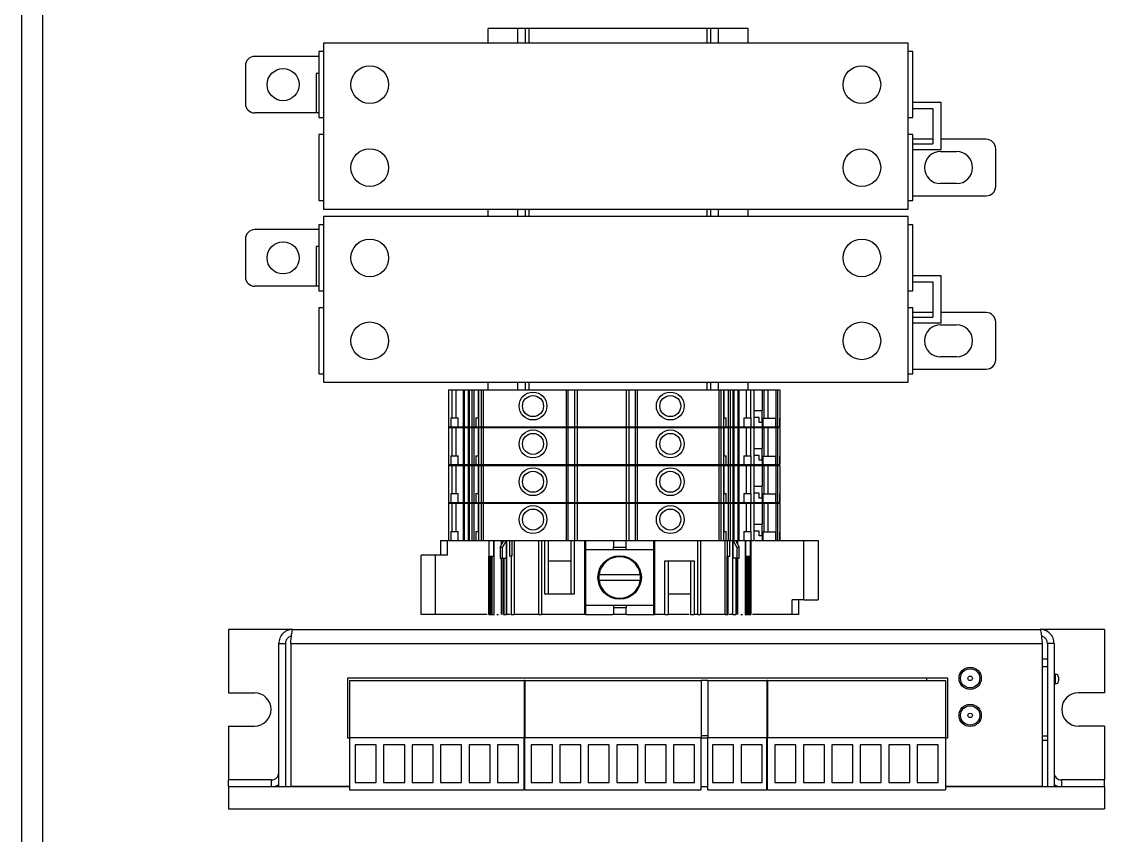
# Model space of a CAD drawing. Header units: millimetres. Extents: x 0 to 279, y 0 to 216.
# Drawn here: x 47.49 to 83.95, y 83.69 to 111.1 of the extents above; entities that cross this region are included whole.
import ezdxf

# ---------------------------------------------------------------- set-up
doc = ezdxf.new("R2010")
doc.units = ezdxf.units.MM

msp = doc.modelspace()

# ---------------------------------------------------------------- linework, layer by layer
at = {"color": 7, "linetype": 'Continuous', "lineweight": 25}
for p, q in [((47.486, 176.321), (47.486, 59.406)), ((48.203, 69.328), (48.203, 115.014)), ((64.203, 110.878), (63.203, 110.878)), ((63.203, 110.378), (63.203, 110.878)), ((64.453, 110.878), (64.203, 110.878)), ((64.453, 110.378), (64.453, 110.878)), ((64.578, 110.878), (64.453, 110.878)), ((70.578, 110.878), (64.578, 110.878)), ((70.703, 110.878), (70.578, 110.878)), ((70.703, 110.378), (70.703, 110.878)), ((70.953, 110.878), (70.703, 110.878)), ((71.953, 110.878), (70.953, 110.878)), ((71.953, 110.378), (71.953, 110.878)), ((77.342, 110.378), (57.657, 110.378)), ((57.657, 110.378), (57.657, 104.79)), ((77.342, 104.79), (77.342, 110.378)), ((57.498, 109.934), (55.339, 109.934)), ((57.657, 110.093), (57.498, 110.093)), ((57.498, 110.093), (57.498, 107.87)), ((77.5, 110.093), (77.342, 110.093)), ((77.5, 107.87), (77.5, 110.093)), ((55.021, 109.616), (55.021, 108.346)), ((57.498, 109.362), (57.403, 109.362)), ((57.403, 109.362), (57.403, 108.029)), ((78.453, 108.378), (77.5, 108.378)), ((78.453, 106.791), (78.453, 108.378)), ((57.403, 108.029), (55.339, 108.029)), ((57.498, 108.029), (57.403, 108.029)), ((77.5, 108.18), (78.175, 108.18)), ((78.175, 108.18), (78.175, 106.989)), ((57.498, 107.87), (57.657, 107.87)), ((77.342, 107.87), (77.5, 107.87)), ((57.498, 107.299), (57.498, 105.076)), ((57.657, 107.299), (57.498, 107.299)), ((77.5, 107.299), (77.342, 107.299)), ((77.5, 105.076), (77.5, 107.299)), ((78.175, 107.14), (77.5, 107.14)), ((77.5, 106.989), (78.175, 106.989)), ((79.977, 107.14), (78.453, 107.14)), ((77.5, 106.791), (78.453, 106.791)), ((78.437, 106.727), (78.977, 106.727)), ((80.294, 105.552), (80.294, 106.822)), ((78.977, 105.648), (78.437, 105.648)), ((57.498, 105.076), (57.657, 105.076)), ((77.342, 105.076), (77.5, 105.076)), ((77.5, 105.235), (79.977, 105.235)), ((57.657, 104.79), (77.342, 104.79)), ((63.203, 104.54), (63.203, 104.79)), ((64.453, 104.54), (64.453, 104.79)), ((70.703, 104.54), (70.703, 104.79)), ((71.953, 104.54), (71.953, 104.79)), ((57.657, 104.54), (57.657, 98.952)), ((77.342, 104.54), (57.657, 104.54)), ((77.342, 98.952), (77.342, 104.54)), ((57.498, 104.096), (55.339, 104.096)), ((57.657, 104.255), (57.498, 104.255)), ((57.498, 104.255), (57.498, 102.032)), ((77.5, 104.255), (77.342, 104.255)), ((77.5, 102.032), (77.5, 104.255)), ((55.021, 103.778), (55.021, 102.508)), ((57.403, 103.524), (57.403, 102.191)), ((57.498, 103.524), (57.403, 103.524)), ((78.453, 102.54), (77.5, 102.54)), ((78.453, 100.953), (78.453, 102.54)), ((57.403, 102.191), (55.339, 102.191)), ((57.498, 102.191), (57.403, 102.191)), ((77.5, 102.342), (78.175, 102.342)), ((78.175, 102.342), (78.175, 101.151)), ((57.498, 102.032), (57.657, 102.032)), ((77.342, 102.032), (77.5, 102.032)), ((57.498, 101.461), (57.498, 99.238)), ((57.657, 101.461), (57.498, 101.461)), ((77.5, 101.461), (77.342, 101.461)), ((77.5, 99.238), (77.5, 101.461)), ((78.175, 101.302), (77.5, 101.302)), ((77.5, 101.151), (78.175, 101.151)), ((79.977, 101.302), (78.453, 101.302)), ((77.5, 100.953), (78.453, 100.953)), ((78.437, 100.889), (78.977, 100.889)), ((80.294, 99.714), (80.294, 100.984)), ((78.977, 99.81), (78.437, 99.81)), ((57.498, 99.238), (57.657, 99.238)), ((77.342, 99.238), (77.5, 99.238)), ((77.5, 99.397), (79.977, 99.397)), ((57.657, 98.952), (77.342, 98.952)), ((63.203, 98.702), (63.203, 98.952)), ((64.453, 98.702), (64.453, 98.952)), ((70.703, 98.702), (70.703, 98.952)), ((71.953, 98.702), (71.953, 98.952)), ((61.86, 98.702), (61.86, 97.452)), ((61.86, 98.702), (61.865, 98.702)), ((61.865, 98.702), (61.865, 97.452)), ((61.865, 98.702), (61.972, 98.702)), ((61.972, 98.702), (61.972, 97.752)), ((61.972, 98.702), (62.118, 98.702)), ((62.118, 97.752), (62.118, 98.702)), ((62.118, 98.702), (62.362, 98.702)), ((62.362, 98.702), (62.362, 97.452)), ((62.362, 98.702), (62.392, 98.702)), ((62.392, 98.702), (62.392, 97.452)), ((62.392, 98.702), (62.529, 98.702)), ((62.529, 98.702), (62.529, 97.452)), ((62.529, 98.702), (62.557, 98.702)), ((62.557, 98.702), (62.557, 97.452)), ((62.557, 98.702), (62.561, 98.702)), ((62.561, 98.702), (62.561, 97.452)), ((62.561, 98.702), (62.654, 98.702)), ((62.654, 98.702), (62.654, 97.452)), ((62.654, 98.702), (62.719, 98.702)), ((62.719, 98.702), (62.719, 97.452)), ((62.719, 98.702), (62.866, 98.702)), ((62.866, 98.702), (62.866, 97.752)), ((62.866, 98.702), (62.872, 98.702)), ((62.872, 98.702), (62.872, 97.752)), ((62.872, 98.702), (62.966, 98.702)), ((62.966, 98.702), (62.966, 97.452)), ((62.966, 98.702), (63.035, 98.702)), ((63.035, 98.702), (63.035, 97.452)), ((63.035, 98.702), (65.821, 98.702)), ((65.821, 98.702), (65.821, 97.452)), ((65.821, 98.702), (65.897, 98.702)), ((65.889, 98.702), (66.102, 98.702)), ((65.897, 97.452), (65.897, 98.702)), ((66.102, 98.702), (66.102, 97.452)), ((66.102, 98.702), (66.197, 98.702)), ((66.197, 98.702), (66.197, 97.452)), ((66.197, 98.702), (67.847, 98.702)), ((67.847, 98.702), (67.847, 97.452)), ((67.847, 98.702), (67.942, 98.702)), ((67.942, 98.702), (67.942, 97.452)), ((67.942, 98.702), (68.156, 98.702)), ((68.147, 98.702), (68.147, 97.452)), ((68.147, 98.702), (68.223, 98.702)), ((68.223, 98.702), (68.223, 97.452)), ((68.223, 98.702), (70.971, 98.702)), ((70.971, 98.702), (70.971, 97.452)), ((70.971, 98.702), (71.041, 98.702)), ((71.041, 98.702), (71.041, 97.452)), ((71.041, 98.702), (71.135, 98.702)), ((71.135, 98.702), (71.135, 97.752)), ((71.135, 98.702), (71.14, 98.702)), ((71.14, 97.752), (71.14, 98.702)), ((71.14, 98.702), (71.287, 98.702)), ((71.287, 98.702), (71.287, 97.452)), ((71.287, 98.702), (71.352, 98.702)), ((71.352, 98.702), (71.352, 97.452)), ((71.352, 98.702), (71.446, 98.702)), ((71.446, 98.702), (71.446, 97.452)), ((71.446, 98.702), (71.45, 98.702)), ((71.45, 97.452), (71.45, 98.702)), ((71.45, 98.702), (71.478, 98.702)), ((71.478, 98.702), (71.478, 97.452)), ((71.478, 98.702), (71.614, 98.702)), ((71.614, 98.702), (71.614, 97.452)), ((71.614, 98.702), (71.645, 98.702)), ((71.645, 98.702), (71.645, 97.452)), ((71.645, 98.702), (71.888, 98.702)), ((71.888, 98.702), (71.888, 97.752)), ((71.888, 98.702), (72.034, 98.702)), ((72.034, 98.702), (72.034, 97.752)), ((72.034, 98.702), (72.142, 98.702)), ((72.142, 98.702), (72.142, 97.452)), ((72.142, 98.702), (72.147, 98.702)), ((72.147, 98.702), (72.147, 97.452)), ((72.147, 98.702), (72.428, 98.702)), ((72.428, 98.702), (72.428, 98.002)), ((72.428, 98.702), (72.484, 98.702)), ((72.484, 98.702), (72.484, 97.74)), ((72.484, 98.702), (72.622, 98.702)), ((72.622, 98.702), (72.622, 97.74)), ((72.622, 98.702), (72.891, 98.702)), ((72.891, 98.702), (72.891, 97.452)), ((72.891, 98.702), (72.94, 98.702)), ((72.94, 98.702), (72.94, 97.452)), ((72.94, 98.702), (73.022, 98.702)), ((73.022, 98.702), (73.022, 97.74)), ((61.944, 97.752), (61.944, 97.452)), ((61.944, 97.752), (62.194, 97.752)), ((62.194, 97.452), (62.194, 97.752)), ((62.787, 97.752), (62.787, 97.452)), ((62.787, 97.752), (62.881, 97.752)), ((62.881, 97.452), (62.881, 97.752)), ((71.126, 97.752), (71.126, 97.452)), ((71.126, 97.752), (71.219, 97.752)), ((71.219, 97.452), (71.219, 97.752)), ((71.812, 97.752), (71.812, 97.452)), ((71.812, 97.752), (72.062, 97.752)), ((72.062, 97.452), (72.062, 97.752)), ((72.147, 98.002), (72.428, 98.002)), ((72.324, 97.765), (72.147, 97.765)), ((72.324, 97.602), (72.324, 97.765)), ((72.417, 98.002), (72.417, 97.602)), ((72.417, 97.74), (72.453, 97.74)), ((72.453, 97.74), (72.453, 97.452)), ((72.453, 97.74), (72.887, 97.74)), ((72.887, 97.452), (72.887, 97.74)), ((73.016, 97.74), (73.022, 97.74)), ((73.016, 97.74), (73.016, 97.452)), ((73.022, 97.74), (73.022, 97.452)), ((61.86, 97.452), (61.865, 97.452)), ((61.86, 97.427), (61.86, 96.177)), ((61.86, 97.427), (61.865, 97.427)), ((61.864, 97.452), (61.864, 97.427)), ((61.865, 97.452), (61.944, 97.452)), ((61.865, 97.427), (61.865, 96.177)), ((61.865, 97.427), (61.972, 97.427)), ((61.944, 97.452), (62.194, 97.452)), ((61.972, 97.427), (61.972, 96.477)), ((61.972, 97.427), (62.118, 97.427)), ((62.118, 96.477), (62.118, 97.427)), ((62.118, 97.427), (62.362, 97.427)), ((62.194, 97.452), (62.362, 97.452)), ((62.362, 97.452), (62.392, 97.452)), ((62.362, 97.427), (62.362, 96.177)), ((62.362, 97.427), (62.392, 97.427)), ((62.392, 97.452), (62.529, 97.452)), ((62.392, 97.427), (62.392, 96.177)), ((62.392, 97.427), (62.529, 97.427)), ((62.529, 97.452), (62.557, 97.452)), ((62.529, 97.427), (62.529, 96.177)), ((62.529, 97.427), (62.557, 97.427)), ((62.557, 97.452), (62.561, 97.452)), ((62.557, 97.427), (62.557, 96.177)), ((62.557, 97.427), (62.561, 97.427)), ((62.561, 97.452), (62.654, 97.452)), ((62.561, 97.427), (62.561, 96.177)), ((62.561, 97.427), (62.654, 97.427)), ((62.654, 97.452), (62.719, 97.452)), ((62.654, 97.427), (62.654, 96.177)), ((62.654, 97.427), (62.719, 97.427)), ((62.719, 97.452), (62.787, 97.452)), ((62.719, 97.427), (62.719, 96.177)), ((62.719, 97.427), (62.866, 97.427)), ((62.787, 97.452), (62.881, 97.452)), ((62.864, 97.452), (62.864, 97.427)), ((62.866, 97.427), (62.866, 96.477)), ((62.866, 97.427), (62.872, 97.427)), ((62.872, 97.427), (62.872, 96.477)), ((62.872, 97.427), (62.966, 97.427)), ((62.881, 97.452), (62.966, 97.452)), ((62.966, 97.452), (63.035, 97.452)), ((62.966, 97.427), (62.966, 96.177)), ((62.966, 97.427), (63.035, 97.427)), ((63.035, 97.452), (65.821, 97.452)), ((63.035, 97.427), (63.035, 96.177)), ((63.035, 97.427), (65.821, 97.427)), ((63.203, 97.427), (63.203, 97.452)), ((64.453, 97.427), (64.453, 97.452)), ((65.821, 97.452), (65.897, 97.452)), ((65.821, 97.427), (65.821, 96.177)), ((65.821, 97.427), (65.897, 97.427)), ((65.889, 97.452), (66.102, 97.452)), ((65.889, 97.427), (66.102, 97.427)), ((65.897, 96.177), (65.897, 97.427)), ((66.102, 97.452), (66.197, 97.452)), ((66.102, 97.427), (66.102, 96.177)), ((66.102, 97.427), (66.197, 97.427)), ((66.197, 97.452), (67.847, 97.452)), ((66.197, 97.427), (66.197, 96.177)), ((66.197, 97.427), (67.847, 97.427)), ((67.847, 97.452), (67.942, 97.452)), ((67.847, 97.427), (67.847, 96.177)), ((67.847, 97.427), (67.942, 97.427)), ((67.942, 97.452), (68.156, 97.452)), ((67.942, 97.427), (67.942, 96.177)), ((67.942, 97.427), (68.156, 97.427)), ((68.147, 97.452), (68.223, 97.452)), ((68.147, 97.427), (68.147, 96.177)), ((68.147, 97.427), (68.223, 97.427)), ((68.223, 97.452), (70.971, 97.452)), ((68.223, 97.427), (68.223, 96.177)), ((68.223, 97.427), (70.971, 97.427)), ((70.703, 97.427), (70.703, 97.452)), ((70.971, 97.452), (71.041, 97.452)), ((70.971, 97.427), (70.971, 96.177)), ((70.971, 97.427), (71.041, 97.427)), ((71.041, 97.452), (71.126, 97.452)), ((71.041, 97.427), (71.041, 96.177)), ((71.041, 97.427), (71.135, 97.427)), ((71.126, 97.452), (71.219, 97.452)), ((71.135, 97.427), (71.135, 96.477)), ((71.135, 97.427), (71.14, 97.427)), ((71.14, 96.477), (71.14, 97.427)), ((71.14, 97.427), (71.287, 97.427)), ((71.219, 97.452), (71.287, 97.452)), ((71.287, 97.452), (71.352, 97.452)), ((71.287, 97.427), (71.287, 96.177)), ((71.287, 97.427), (71.352, 97.427)), ((71.352, 97.452), (71.446, 97.452)), ((71.352, 97.427), (71.352, 96.177)), ((71.352, 97.427), (71.446, 97.427)), ((71.446, 97.452), (71.45, 97.452)), ((71.446, 97.427), (71.446, 96.177)), ((71.446, 97.427), (71.45, 97.427)), ((71.45, 97.452), (71.478, 97.452)), ((71.45, 96.177), (71.45, 97.427)), ((71.45, 97.427), (71.478, 97.427)), ((71.478, 97.452), (71.614, 97.452)), ((71.478, 97.427), (71.478, 96.177)), ((71.478, 97.427), (71.614, 97.427)), ((71.614, 97.452), (71.645, 97.452)), ((71.614, 97.427), (71.614, 96.177)), ((71.614, 97.427), (71.645, 97.427)), ((71.645, 97.452), (71.812, 97.452)), ((71.645, 97.427), (71.645, 96.177)), ((71.645, 97.427), (71.888, 97.427)), ((71.812, 97.452), (72.062, 97.452)), ((71.888, 97.427), (71.888, 96.477)), ((71.888, 97.427), (72.034, 97.427)), ((71.953, 97.427), (71.953, 97.452)), ((72.034, 97.427), (72.034, 96.477)), ((72.034, 97.427), (72.142, 97.427)), ((72.062, 97.452), (72.142, 97.452)), ((72.142, 97.452), (72.147, 97.452)), ((72.142, 97.427), (72.142, 96.177)), ((72.142, 97.427), (72.147, 97.427)), ((72.147, 97.452), (72.428, 97.452)), ((72.147, 97.427), (72.147, 96.177)), ((72.147, 97.427), (72.428, 97.427)), ((72.428, 97.602), (72.324, 97.602)), ((72.428, 97.602), (72.428, 97.452)), ((72.428, 97.452), (72.453, 97.452)), ((72.428, 97.427), (72.428, 96.727)), ((72.428, 97.427), (72.484, 97.427)), ((72.453, 97.452), (72.887, 97.452)), ((72.484, 97.427), (72.484, 96.465)), ((72.484, 97.427), (72.622, 97.427)), ((72.622, 97.427), (72.622, 96.465)), ((72.622, 97.427), (72.891, 97.427)), ((72.887, 97.452), (72.891, 97.452)), ((72.891, 97.452), (72.94, 97.452)), ((72.891, 97.427), (72.891, 96.177)), ((72.891, 97.427), (72.94, 97.427)), ((72.94, 97.452), (73.016, 97.452)), ((72.94, 97.427), (72.94, 96.177)), ((72.94, 97.427), (73.022, 97.427)), ((73.016, 97.452), (73.022, 97.452)), ((73.022, 97.427), (73.022, 96.465)), ((72.147, 96.727), (72.428, 96.727)), ((72.417, 96.727), (72.417, 96.327)), ((61.944, 96.477), (61.944, 96.177)), ((61.944, 96.477), (62.194, 96.477)), ((62.194, 96.177), (62.194, 96.477)), ((62.787, 96.477), (62.787, 96.177)), ((62.787, 96.477), (62.881, 96.477)), ((62.881, 96.177), (62.881, 96.477)), ((71.126, 96.477), (71.126, 96.177)), ((71.126, 96.477), (71.219, 96.477)), ((71.219, 96.177), (71.219, 96.477)), ((71.812, 96.477), (71.812, 96.177)), ((71.812, 96.477), (72.062, 96.477)), ((72.062, 96.177), (72.062, 96.477)), ((72.324, 96.49), (72.147, 96.49)), ((72.324, 96.327), (72.324, 96.49)), ((72.428, 96.327), (72.324, 96.327)), ((72.417, 96.465), (72.453, 96.465)), ((72.428, 96.327), (72.428, 96.177)), ((72.453, 96.465), (72.453, 96.177)), ((72.453, 96.465), (72.887, 96.465)), ((72.887, 96.177), (72.887, 96.465)), ((73.016, 96.465), (73.022, 96.465)), ((73.016, 96.465), (73.016, 96.177)), ((73.022, 96.465), (73.022, 96.177)), ((61.86, 96.177), (61.865, 96.177)), ((61.86, 96.152), (61.86, 94.902)), ((61.86, 96.152), (61.865, 96.152)), ((61.864, 96.177), (61.864, 96.152)), ((61.865, 96.177), (61.944, 96.177)), ((61.865, 96.152), (61.865, 94.902)), ((61.865, 96.152), (61.972, 96.152)), ((61.944, 96.177), (62.194, 96.177)), ((61.972, 96.152), (61.972, 95.202)), ((61.972, 96.152), (62.118, 96.152)), ((62.118, 95.202), (62.118, 96.152)), ((62.118, 96.152), (62.362, 96.152)), ((62.194, 96.177), (62.362, 96.177)), ((62.362, 96.177), (62.392, 96.177)), ((62.362, 96.152), (62.362, 94.902)), ((62.362, 96.152), (62.392, 96.152)), ((62.392, 96.177), (62.529, 96.177)), ((62.392, 96.152), (62.392, 94.902)), ((62.392, 96.152), (62.529, 96.152)), ((62.529, 96.177), (62.557, 96.177)), ((62.529, 96.152), (62.529, 94.902)), ((62.529, 96.152), (62.557, 96.152)), ((62.557, 96.177), (62.561, 96.177)), ((62.557, 96.152), (62.557, 94.902)), ((62.557, 96.152), (62.561, 96.152)), ((62.561, 96.177), (62.654, 96.177)), ((62.561, 96.152), (62.561, 94.902)), ((62.561, 96.152), (62.654, 96.152)), ((62.654, 96.177), (62.719, 96.177)), ((62.654, 96.152), (62.654, 94.902)), ((62.654, 96.152), (62.719, 96.152)), ((62.719, 96.177), (62.787, 96.177)), ((62.719, 96.152), (62.719, 94.902)), ((62.719, 96.152), (62.866, 96.152)), ((62.787, 96.177), (62.881, 96.177)), ((62.864, 96.177), (62.864, 96.152)), ((62.866, 96.152), (62.866, 95.202)), ((62.866, 96.152), (62.872, 96.152)), ((62.872, 96.152), (62.872, 95.202)), ((62.872, 96.152), (62.966, 96.152)), ((62.881, 96.177), (62.966, 96.177)), ((62.966, 96.177), (63.035, 96.177)), ((62.966, 96.152), (62.966, 94.902)), ((62.966, 96.152), (63.035, 96.152)), ((63.035, 96.177), (65.821, 96.177)), ((63.035, 96.152), (63.035, 94.902)), ((63.035, 96.152), (65.821, 96.152)), ((63.203, 96.152), (63.203, 96.177)), ((64.453, 96.152), (64.453, 96.177)), ((65.821, 96.177), (65.897, 96.177)), ((65.821, 96.152), (65.821, 94.902)), ((65.821, 96.152), (65.897, 96.152)), ((65.889, 96.177), (66.102, 96.177)), ((65.889, 96.152), (66.102, 96.152)), ((65.897, 94.902), (65.897, 96.152)), ((66.102, 96.177), (66.197, 96.177)), ((66.102, 96.152), (66.102, 94.902)), ((66.102, 96.152), (66.197, 96.152)), ((66.197, 96.177), (67.847, 96.177)), ((66.197, 96.152), (66.197, 94.902)), ((66.197, 96.152), (67.847, 96.152)), ((66.791, 96.177), (66.791, 96.152)), ((67.847, 96.177), (67.942, 96.177)), ((67.847, 96.152), (67.847, 94.902)), ((67.847, 96.152), (67.942, 96.152)), ((67.942, 96.177), (68.156, 96.177)), ((67.942, 96.152), (67.942, 94.902)), ((67.942, 96.152), (68.156, 96.152)), ((68.147, 96.177), (68.223, 96.177)), ((68.147, 96.152), (68.147, 94.902)), ((68.147, 96.152), (68.223, 96.152)), ((68.223, 96.177), (70.971, 96.177)), ((68.223, 96.152), (68.223, 94.902)), ((68.223, 96.152), (70.971, 96.152)), ((68.366, 96.152), (68.366, 96.177)), ((70.703, 96.152), (70.703, 96.177)), ((70.971, 96.177), (71.041, 96.177)), ((70.971, 96.152), (70.971, 94.902)), ((70.971, 96.152), (71.041, 96.152)), ((71.041, 96.177), (71.126, 96.177)), ((71.041, 96.152), (71.041, 94.902)), ((71.041, 96.152), (71.135, 96.152)), ((71.126, 96.177), (71.219, 96.177)), ((71.135, 96.152), (71.135, 95.202)), ((71.135, 96.152), (71.14, 96.152)), ((71.14, 95.202), (71.14, 96.152)), ((71.14, 96.152), (71.287, 96.152)), ((71.219, 96.177), (71.287, 96.177)), ((71.287, 96.177), (71.352, 96.177)), ((71.287, 96.152), (71.287, 94.902)), ((71.287, 96.152), (71.352, 96.152)), ((71.352, 96.177), (71.446, 96.177)), ((71.352, 96.152), (71.352, 94.902)), ((71.352, 96.152), (71.446, 96.152)), ((71.446, 96.177), (71.45, 96.177)), ((71.446, 96.152), (71.446, 94.902)), ((71.446, 96.152), (71.45, 96.152)), ((71.45, 96.177), (71.478, 96.177)), ((71.45, 94.902), (71.45, 96.152)), ((71.45, 96.152), (71.478, 96.152)), ((71.478, 96.177), (71.614, 96.177)), ((71.478, 96.152), (71.478, 94.902)), ((71.478, 96.152), (71.614, 96.152)), ((71.614, 96.177), (71.645, 96.177)), ((71.614, 96.152), (71.614, 94.902)), ((71.614, 96.152), (71.645, 96.152)), ((71.645, 96.177), (71.812, 96.177)), ((71.645, 96.152), (71.645, 94.902)), ((71.645, 96.152), (71.888, 96.152)), ((71.812, 96.177), (72.062, 96.177)), ((71.888, 96.152), (71.888, 95.202)), ((71.888, 96.152), (72.034, 96.152)), ((71.953, 96.152), (71.953, 96.177)), ((72.034, 96.152), (72.034, 95.202)), ((72.034, 96.152), (72.142, 96.152)), ((72.062, 96.177), (72.142, 96.177)), ((72.142, 96.177), (72.147, 96.177)), ((72.142, 96.152), (72.142, 94.902)), ((72.142, 96.152), (72.147, 96.152)), ((72.147, 96.177), (72.428, 96.177)), ((72.147, 96.152), (72.147, 94.902)), ((72.147, 96.152), (72.428, 96.152)), ((72.428, 96.177), (72.453, 96.177)), ((72.428, 96.152), (72.428, 95.452)), ((72.428, 96.152), (72.484, 96.152)), ((72.453, 96.177), (72.887, 96.177)), ((72.484, 96.152), (72.484, 95.19)), ((72.484, 96.152), (72.622, 96.152)), ((72.622, 96.152), (72.622, 95.19)), ((72.622, 96.152), (72.891, 96.152)), ((72.887, 96.177), (72.891, 96.177)), ((72.891, 96.177), (72.94, 96.177)), ((72.891, 96.152), (72.891, 94.902)), ((72.891, 96.152), (72.94, 96.152)), ((72.94, 96.177), (73.016, 96.177)), ((72.94, 96.152), (72.94, 94.902)), ((72.94, 96.152), (73.022, 96.152)), ((73.016, 96.177), (73.022, 96.177)), ((73.022, 96.152), (73.022, 95.19)), ((61.944, 95.202), (61.944, 94.902)), ((61.944, 95.202), (62.194, 95.202)), ((62.194, 94.902), (62.194, 95.202)), ((62.787, 95.202), (62.787, 94.902)), ((62.787, 95.202), (62.881, 95.202)), ((62.881, 94.902), (62.881, 95.202)), ((71.126, 95.202), (71.126, 94.902)), ((71.126, 95.202), (71.219, 95.202)), ((71.219, 94.902), (71.219, 95.202)), ((71.812, 95.202), (71.812, 94.902)), ((71.812, 95.202), (72.062, 95.202)), ((72.062, 94.902), (72.062, 95.202)), ((72.147, 95.452), (72.428, 95.452)), ((72.324, 95.215), (72.147, 95.215)), ((72.324, 95.052), (72.324, 95.215)), ((72.417, 95.452), (72.417, 95.052)), ((72.417, 95.19), (72.453, 95.19)), ((72.453, 95.19), (72.453, 94.902)), ((72.453, 95.19), (72.887, 95.19)), ((72.887, 94.902), (72.887, 95.19)), ((73.016, 95.19), (73.022, 95.19)), ((73.016, 95.19), (73.016, 94.902)), ((73.022, 95.19), (73.022, 94.902)), ((61.86, 94.902), (61.865, 94.902)), ((61.86, 94.877), (61.86, 93.627)), ((61.86, 94.877), (61.865, 94.877)), ((61.864, 94.902), (61.864, 94.877)), ((61.865, 94.902), (61.944, 94.902)), ((61.865, 94.877), (61.865, 93.627)), ((61.865, 94.877), (61.972, 94.877)), ((61.944, 94.902), (62.194, 94.902)), ((61.972, 94.877), (61.972, 93.927)), ((61.972, 94.877), (62.118, 94.877)), ((62.118, 93.927), (62.118, 94.877)), ((62.118, 94.877), (62.362, 94.877)), ((62.194, 94.902), (62.362, 94.902)), ((62.362, 94.902), (62.392, 94.902)), ((62.362, 94.877), (62.362, 93.627)), ((62.362, 94.877), (62.392, 94.877)), ((62.392, 94.902), (62.529, 94.902)), ((62.392, 94.877), (62.392, 93.627)), ((62.392, 94.877), (62.529, 94.877)), ((62.529, 94.902), (62.557, 94.902)), ((62.529, 94.877), (62.529, 93.627)), ((62.529, 94.877), (62.557, 94.877)), ((62.557, 94.902), (62.561, 94.902)), ((62.557, 94.877), (62.557, 93.627)), ((62.557, 94.877), (62.561, 94.877)), ((62.561, 94.902), (62.654, 94.902)), ((62.561, 94.877), (62.561, 93.627)), ((62.561, 94.877), (62.654, 94.877)), ((62.654, 94.902), (62.719, 94.902)), ((62.654, 94.877), (62.654, 93.627)), ((62.654, 94.877), (62.719, 94.877)), ((62.719, 94.902), (62.787, 94.902)), ((62.719, 94.877), (62.719, 93.627)), ((62.719, 94.877), (62.866, 94.877)), ((62.787, 94.902), (62.881, 94.902)), ((62.864, 94.902), (62.864, 94.877)), ((62.866, 94.877), (62.866, 93.927)), ((62.866, 94.877), (62.872, 94.877)), ((62.872, 94.877), (62.872, 93.927)), ((62.872, 94.877), (62.966, 94.877)), ((62.881, 94.902), (62.966, 94.902)), ((62.966, 94.902), (63.035, 94.902)), ((62.966, 94.877), (62.966, 93.627)), ((62.966, 94.877), (63.035, 94.877)), ((63.035, 94.902), (65.821, 94.902)), ((63.035, 94.877), (63.035, 93.627)), ((63.035, 94.877), (65.821, 94.877)), ((63.203, 94.877), (63.203, 94.902)), ((64.453, 94.877), (64.453, 94.902)), ((65.821, 94.902), (65.897, 94.902)), ((65.821, 94.877), (65.821, 93.627)), ((65.821, 94.877), (65.897, 94.877)), ((65.889, 94.902), (66.102, 94.902)), ((65.889, 94.877), (66.102, 94.877)), ((65.897, 93.627), (65.897, 94.877)), ((66.102, 94.902), (66.197, 94.902)), ((66.102, 94.877), (66.102, 93.627)), ((66.102, 94.877), (66.197, 94.877)), ((66.197, 94.902), (67.847, 94.902)), ((66.197, 94.877), (66.197, 93.627)), ((66.197, 94.877), (67.847, 94.877)), ((66.791, 94.902), (66.791, 94.877)), ((67.847, 94.902), (67.942, 94.902)), ((67.847, 94.877), (67.847, 93.627)), ((67.847, 94.877), (67.942, 94.877)), ((67.942, 94.902), (68.156, 94.902)), ((67.942, 94.877), (67.942, 93.627)), ((67.942, 94.877), (68.156, 94.877)), ((68.147, 94.902), (68.223, 94.902)), ((68.147, 94.877), (68.147, 93.627)), ((68.147, 94.877), (68.223, 94.877)), ((68.223, 94.902), (70.971, 94.902)), ((68.223, 94.877), (68.223, 93.627)), ((68.223, 94.877), (70.971, 94.877)), ((68.366, 94.877), (68.366, 94.902)), ((70.703, 94.877), (70.703, 94.902)), ((70.971, 94.902), (71.041, 94.902)), ((70.971, 94.877), (70.971, 93.627)), ((70.971, 94.877), (71.041, 94.877)), ((71.041, 94.902), (71.126, 94.902)), ((71.041, 94.877), (71.041, 93.627)), ((71.041, 94.877), (71.135, 94.877)), ((71.126, 94.902), (71.219, 94.902)), ((71.135, 94.877), (71.135, 93.927)), ((71.135, 94.877), (71.14, 94.877)), ((71.14, 93.927), (71.14, 94.877)), ((71.14, 94.877), (71.287, 94.877)), ((71.219, 94.902), (71.287, 94.902)), ((71.287, 94.902), (71.352, 94.902)), ((71.287, 94.877), (71.287, 93.627)), ((71.287, 94.877), (71.352, 94.877)), ((71.352, 94.902), (71.446, 94.902)), ((71.352, 94.877), (71.352, 93.627)), ((71.352, 94.877), (71.446, 94.877)), ((71.446, 94.902), (71.45, 94.902)), ((71.446, 94.877), (71.446, 93.627)), ((71.446, 94.877), (71.45, 94.877)), ((71.45, 94.902), (71.478, 94.902)), ((71.45, 93.627), (71.45, 94.877)), ((71.45, 94.877), (71.478, 94.877)), ((71.478, 94.902), (71.614, 94.902)), ((71.478, 94.877), (71.478, 93.627)), ((71.478, 94.877), (71.614, 94.877)), ((71.614, 94.902), (71.645, 94.902)), ((71.614, 94.877), (71.614, 93.627)), ((71.614, 94.877), (71.645, 94.877)), ((71.645, 94.902), (71.812, 94.902)), ((71.645, 94.877), (71.645, 93.627)), ((71.645, 94.877), (71.888, 94.877)), ((71.812, 94.902), (72.062, 94.902)), ((71.888, 94.877), (71.888, 93.927)), ((71.888, 94.877), (72.034, 94.877)), ((71.953, 94.877), (71.953, 94.902)), ((72.034, 94.877), (72.034, 93.927)), ((72.034, 94.877), (72.142, 94.877)), ((72.062, 94.902), (72.142, 94.902)), ((72.142, 94.902), (72.147, 94.902)), ((72.142, 94.877), (72.142, 93.627)), ((72.142, 94.877), (72.147, 94.877)), ((72.147, 94.902), (72.428, 94.902)), ((72.147, 94.877), (72.147, 93.627)), ((72.147, 94.877), (72.428, 94.877)), ((72.428, 95.052), (72.324, 95.052)), ((72.428, 95.052), (72.428, 94.902)), ((72.428, 94.902), (72.453, 94.902)), ((72.428, 94.877), (72.428, 94.177)), ((72.428, 94.877), (72.484, 94.877)), ((72.453, 94.902), (72.887, 94.902)), ((72.484, 94.877), (72.484, 93.915)), ((72.484, 94.877), (72.622, 94.877)), ((72.622, 94.877), (72.622, 93.915)), ((72.622, 94.877), (72.891, 94.877)), ((72.887, 94.902), (72.891, 94.902)), ((72.891, 94.902), (72.94, 94.902)), ((72.891, 94.877), (72.891, 93.627)), ((72.891, 94.877), (72.94, 94.877)), ((72.94, 94.902), (73.016, 94.902)), ((72.94, 94.877), (72.94, 93.627)), ((72.94, 94.877), (73.022, 94.877)), ((73.016, 94.902), (73.022, 94.902)), ((73.022, 94.877), (73.022, 93.915)), ((72.147, 94.177), (72.428, 94.177)), ((72.417, 94.177), (72.417, 93.777)), ((61.944, 93.927), (61.944, 93.627)), ((61.944, 93.927), (62.194, 93.927)), ((62.194, 93.627), (62.194, 93.927)), ((62.787, 93.927), (62.787, 93.627)), ((62.787, 93.927), (62.881, 93.927)), ((62.881, 93.627), (62.881, 93.927)), ((71.126, 93.927), (71.126, 93.627)), ((71.126, 93.927), (71.219, 93.927)), ((71.219, 93.627), (71.219, 93.927)), ((71.812, 93.927), (71.812, 93.627)), ((71.812, 93.927), (72.062, 93.927)), ((72.062, 93.627), (72.062, 93.927)), ((72.324, 93.94), (72.147, 93.94)), ((72.324, 93.777), (72.324, 93.94)), ((72.428, 93.777), (72.324, 93.777)), ((72.417, 93.915), (72.453, 93.915)), ((72.428, 93.777), (72.428, 93.627)), ((72.453, 93.915), (72.453, 93.627)), ((72.453, 93.915), (72.887, 93.915)), ((72.887, 93.627), (72.887, 93.915)), ((73.016, 93.915), (73.022, 93.915)), ((73.016, 93.915), (73.016, 93.627)), ((73.022, 93.915), (73.022, 93.627)), ((61.599, 93.627), (61.599, 93.127)), ((61.599, 93.627), (61.824, 93.627)), ((61.822, 93.627), (61.822, 93.127)), ((61.86, 93.627), (61.865, 93.627)), ((61.865, 93.627), (61.944, 93.627)), ((61.944, 93.627), (62.194, 93.627)), ((62.194, 93.627), (62.362, 93.627)), ((62.362, 93.627), (62.392, 93.627)), ((62.392, 93.627), (62.529, 93.627)), ((62.529, 93.627), (62.557, 93.627)), ((62.557, 93.627), (62.561, 93.627)), ((62.561, 93.627), (62.654, 93.627)), ((62.654, 93.627), (62.719, 93.627)), ((62.719, 93.627), (62.787, 93.627)), ((62.787, 93.627), (62.881, 93.627)), ((62.881, 93.627), (62.966, 93.627)), ((62.966, 93.627), (63.035, 93.627)), ((63.035, 93.627), (65.821, 93.627)), ((63.218, 93.627), (63.218, 93.095)), ((63.393, 93.095), (63.393, 93.627)), ((63.402, 91.127), (63.402, 93.627)), ((63.603, 93.402), (63.727, 93.627)), ((63.603, 93.402), (63.603, 93.032)), ((63.603, 93.402), (63.678, 93.402)), ((63.801, 93.627), (63.678, 93.402)), ((63.678, 93.032), (63.678, 93.402)), ((63.72, 93.614), (63.72, 93.627)), ((63.808, 93.627), (63.808, 91.127)), ((63.821, 93.627), (63.821, 91.127)), ((63.916, 93.627), (63.916, 93.095)), ((63.993, 93.627), (63.993, 93.095)), ((64.07, 93.627), (64.07, 91.127)), ((64.906, 91.127), (64.906, 93.627)), ((65.001, 93.627), (65.001, 91.127)), ((65.111, 91.817), (65.111, 93.627)), ((65.232, 91.817), (65.232, 93.627)), ((65.821, 93.627), (65.897, 93.627)), ((65.889, 93.627), (66.102, 93.627)), ((65.978, 93.627), (65.978, 91.817)), ((66.099, 93.627), (66.099, 91.817)), ((66.102, 93.627), (66.197, 93.627)), ((66.197, 93.627), (67.847, 93.627)), ((66.439, 93.627), (66.439, 91.127)), ((66.494, 91.127), (66.494, 93.627)), ((67.415, 93.625), (67.415, 93.402)), ((67.415, 93.31), (67.415, 93.402)), ((67.415, 93.402), (67.842, 93.402)), ((67.842, 93.402), (67.842, 93.625)), ((67.842, 93.31), (67.842, 93.402)), ((67.847, 93.627), (67.942, 93.627)), ((67.942, 93.627), (68.156, 93.627)), ((68.147, 93.627), (68.223, 93.627)), ((68.223, 93.627), (70.971, 93.627)), ((68.763, 93.627), (68.763, 91.127)), ((68.817, 91.127), (68.817, 93.627)), ((70.256, 91.127), (70.256, 93.627)), ((70.351, 93.627), (70.351, 91.127)), ((70.971, 93.627), (71.041, 93.627)), ((71.041, 93.627), (71.126, 93.627)), ((71.126, 93.627), (71.219, 93.627)), ((71.187, 91.127), (71.187, 93.627)), ((71.219, 93.627), (71.287, 93.627)), ((71.264, 93.095), (71.264, 93.627)), ((71.287, 93.627), (71.352, 93.627)), ((71.341, 93.095), (71.341, 93.627)), ((71.352, 93.627), (71.446, 93.627)), ((71.436, 91.127), (71.436, 93.627)), ((71.446, 93.627), (71.45, 93.627)), ((71.449, 93.032), (71.449, 93.627)), ((71.45, 93.627), (71.478, 93.627)), ((71.579, 93.402), (71.456, 93.627)), ((71.478, 93.627), (71.614, 93.627)), ((71.53, 93.627), (71.653, 93.402)), ((71.537, 93.627), (71.537, 93.614)), ((71.579, 93.402), (71.579, 93.032)), ((71.579, 93.402), (71.653, 93.402)), ((71.614, 93.627), (71.645, 93.627)), ((71.645, 93.627), (71.812, 93.627)), ((71.653, 93.032), (71.653, 93.402)), ((71.812, 93.627), (72.062, 93.627)), ((71.855, 93.627), (71.855, 91.127)), ((71.864, 93.627), (71.864, 93.095)), ((72.039, 93.095), (72.039, 93.627)), ((72.042, 93.627), (72.042, 91.127)), ((72.062, 93.627), (72.142, 93.627)), ((72.142, 93.627), (72.147, 93.627)), ((73.835, 91.627), (73.835, 93.627)), ((73.835, 93.627), (74.31, 93.627)), ((74.31, 93.627), (74.31, 91.627)), ((60.947, 91.127), (60.947, 93.127)), ((61.422, 93.127), (60.947, 93.127)), ((61.422, 91.127), (61.422, 93.127)), ((61.822, 93.127), (61.422, 93.127)), ((63.218, 93.095), (63.393, 93.095)), ((63.25, 91.127), (63.25, 93.095)), ((63.264, 91.127), (63.264, 93.095)), ((63.316, 91.127), (63.316, 93.095)), ((63.325, 93.095), (63.325, 91.127)), ((63.603, 93.032), (63.678, 93.032)), ((63.678, 93.032), (63.808, 93.032)), ((63.72, 91.127), (63.72, 93.032)), ((63.734, 91.127), (63.734, 93.032)), ((63.808, 93.032), (63.808, 91.127)), ((63.993, 93.095), (63.916, 93.095)), ((63.978, 93.095), (63.978, 91.126)), ((63.978, 93.095), (63.978, 91.127)), ((67.415, 93.31), (66.482, 93.31)), ((67.842, 93.31), (67.415, 93.31)), ((68.775, 93.31), (67.842, 93.31)), ((71.252, 93.095), (71.264, 93.095)), ((71.252, 91.127), (71.252, 93.095)), ((71.264, 93.095), (71.341, 93.095)), ((71.278, 91.127), (71.278, 93.095)), ((71.279, 91.171), (71.279, 93.095)), ((71.579, 93.032), (71.449, 93.032)), ((71.537, 93.032), (71.537, 91.127)), ((71.579, 93.032), (71.653, 93.032)), ((71.864, 93.095), (72.039, 93.095)), ((71.901, 91.127), (71.901, 93.095)), ((71.932, 91.127), (71.932, 93.095)), ((71.941, 93.095), (71.941, 91.127)), ((71.993, 93.095), (71.993, 91.127)), ((72.006, 93.095), (72.006, 91.127)), ((72.032, 93.095), (72.022, 93.095)), ((72.032, 93.095), (72.032, 91.127)), ((65.232, 92.937), (65.978, 92.937)), ((69.147, 92.937), (70.135, 92.937)), ((69.147, 91.127), (69.147, 92.937)), ((69.268, 91.126), (69.268, 92.937)), ((70.014, 92.937), (70.014, 91.126)), ((70.135, 92.937), (70.135, 91.127)), ((66.099, 91.817), (65.111, 91.817)), ((70.014, 91.817), (69.268, 91.817)), ((73.835, 91.627), (73.435, 91.627)), ((73.435, 91.127), (73.435, 91.627)), ((73.658, 91.127), (73.658, 91.627)), ((73.835, 91.627), (74.31, 91.627)), ((66.482, 91.445), (67.415, 91.445)), ((67.415, 91.445), (67.415, 91.352)), ((67.415, 91.445), (67.842, 91.445)), ((67.415, 91.352), (67.415, 91.129)), ((67.842, 91.352), (67.415, 91.352)), ((67.842, 91.445), (67.842, 91.352)), ((67.842, 91.445), (68.775, 91.445)), ((67.842, 91.129), (67.842, 91.352)), ((71.279, 91.126), (71.279, 91.171)), ((61.422, 91.127), (60.947, 91.127)), ((63.164, 91.127), (61.422, 91.127)), ((63.224, 91.127), (63.25, 91.127)), ((63.264, 91.127), (63.316, 91.127)), ((63.325, 91.127), (63.402, 91.127)), ((63.72, 91.127), (63.734, 91.127)), ((63.734, 91.127), (63.808, 91.127)), ((63.808, 91.127), (63.821, 91.127)), ((63.935, 91.127), (63.821, 91.127)), ((63.978, 91.127), (64.07, 91.127)), ((64.906, 91.127), (64.07, 91.127)), ((64.16, 91.127), (64.16, 91.126)), ((66.439, 91.127), (65.001, 91.127)), ((66.494, 91.127), (66.439, 91.127)), ((66.482, 91.127), (67.382, 91.127)), ((67.875, 91.127), (67.382, 91.127)), ((67.875, 91.127), (68.775, 91.127)), ((68.763, 91.127), (68.817, 91.127)), ((69.147, 91.127), (68.817, 91.127)), ((69.97, 91.127), (69.268, 91.127)), ((70.256, 91.127), (70.135, 91.127)), ((71.187, 91.127), (70.351, 91.127)), ((71.097, 91.126), (71.097, 91.127)), ((71.187, 91.127), (71.252, 91.127)), ((71.252, 91.127), (71.278, 91.127)), ((71.436, 91.127), (71.322, 91.127)), ((71.436, 91.127), (71.537, 91.127)), ((71.855, 91.127), (71.901, 91.127)), ((71.901, 91.127), (71.932, 91.127)), ((71.941, 91.127), (71.993, 91.127)), ((72.006, 91.127), (72.032, 91.127)), ((72.032, 91.127), (72.042, 91.127)), ((73.435, 91.127), (72.108, 91.127)), ((73.658, 91.127), (73.433, 91.127)), ((56.62, 90.628), (54.453, 90.628)), ((54.453, 90.628), (54.453, 88.491)), ((56.62, 90.628), (81.786, 90.628)), ((83.953, 90.628), (81.786, 90.628)), ((83.953, 90.628), (83.953, 88.491)), ((56.145, 85.328), (56.145, 90.153)), ((56.145, 90.153), (56.37, 90.153)), ((56.37, 90.153), (56.37, 85.328)), ((56.547, 90.153), (56.547, 85.328)), ((56.547, 90.153), (81.86, 90.153)), ((81.86, 90.153), (81.86, 85.328)), ((82.261, 90.153), (82.036, 90.153)), ((82.036, 90.153), (82.036, 85.328)), ((82.261, 90.153), (82.261, 85.328)), ((82.036, 89.628), (81.86, 89.628)), ((81.86, 89.378), (82.036, 89.378)), ((82.311, 89.113), (82.261, 89.113)), ((82.311, 88.791), (82.311, 89.113)), ((82.411, 89.013), (82.411, 88.891)), ((78.683, 88.978), (58.458, 88.978)), ((58.458, 88.978), (58.458, 86.978)), ((58.533, 88.903), (58.533, 86.988)), ((58.533, 88.903), (64.408, 88.903)), ((64.433, 88.903), (64.408, 88.903)), ((64.408, 88.903), (64.408, 86.988)), ((64.433, 88.903), (64.433, 86.988)), ((64.433, 88.903), (70.375, 88.903)), ((70.602, 88.903), (70.375, 88.903)), ((70.375, 88.903), (70.375, 86.988)), ((70.602, 88.903), (70.602, 86.988)), ((70.602, 88.903), (72.583, 88.903)), ((72.608, 88.903), (72.583, 88.903)), ((72.583, 88.903), (72.583, 86.988)), ((72.608, 88.903), (72.608, 86.988)), ((72.608, 88.903), (78.608, 88.903)), ((77.961, 88.978), (77.961, 88.903)), ((78.608, 88.903), (78.608, 86.988)), ((78.683, 86.978), (78.683, 88.978)), ((82.311, 88.791), (82.261, 88.791)), ((54.453, 88.491), (55.328, 88.491)), ((83.953, 88.491), (83.078, 88.491)), ((54.453, 87.366), (55.328, 87.366)), ((54.453, 87.366), (54.453, 85.553)), ((83.953, 87.366), (83.078, 87.366)), ((83.953, 87.366), (83.953, 85.553)), ((58.458, 86.978), (58.533, 86.978)), ((58.533, 86.988), (64.408, 86.988)), ((58.533, 86.988), (58.533, 85.222)), ((64.408, 87.053), (64.433, 87.053)), ((64.408, 85.222), (64.408, 86.988)), ((64.408, 86.978), (64.433, 86.978)), ((64.433, 85.222), (64.433, 86.988)), ((64.433, 86.988), (70.375, 86.988)), ((70.375, 87.053), (70.602, 87.053)), ((70.375, 85.222), (70.375, 86.988)), ((70.375, 86.978), (70.602, 86.978)), ((70.602, 86.988), (72.583, 86.988)), ((70.602, 85.222), (70.602, 86.988)), ((72.583, 87.053), (72.608, 87.053)), ((72.583, 85.222), (72.583, 86.988)), ((72.583, 86.978), (72.608, 86.978)), ((72.608, 86.988), (78.608, 86.988)), ((72.608, 85.222), (72.608, 86.988)), ((78.608, 86.988), (78.608, 85.222)), ((78.608, 86.978), (78.683, 86.978)), ((81.86, 87.037), (82.036, 87.037)), ((82.036, 86.878), (81.86, 86.878)), ((58.72, 86.738), (58.72, 85.472)), ((59.429, 86.738), (58.72, 86.738)), ((59.429, 85.472), (59.429, 86.738)), ((60.387, 86.738), (59.679, 86.738)), ((59.679, 86.738), (59.679, 85.472)), ((60.387, 85.472), (60.387, 86.738)), ((61.345, 86.738), (60.637, 86.738)), ((60.637, 86.738), (60.637, 85.472)), ((61.345, 85.472), (61.345, 86.738)), ((62.304, 86.738), (61.595, 86.738)), ((61.595, 86.738), (61.595, 85.472)), ((62.304, 85.472), (62.304, 86.738)), ((62.554, 86.738), (62.554, 85.472)), ((63.262, 86.738), (62.554, 86.738)), ((63.262, 85.472), (63.262, 86.738)), ((63.512, 86.738), (63.512, 85.472)), ((64.221, 86.738), (63.512, 86.738)), ((64.221, 85.472), (64.221, 86.738)), ((65.362, 86.738), (64.653, 86.738)), ((64.653, 86.738), (64.653, 85.472)), ((65.362, 85.472), (65.362, 86.738)), ((66.32, 86.738), (65.612, 86.738)), ((65.612, 86.738), (65.612, 85.472)), ((66.32, 85.472), (66.32, 86.738)), ((67.279, 86.738), (66.57, 86.738)), ((66.57, 86.738), (66.57, 85.472)), ((67.279, 85.472), (67.279, 86.738)), ((68.237, 86.738), (67.529, 86.738)), ((67.529, 86.738), (67.529, 85.472)), ((68.237, 85.472), (68.237, 86.738)), ((69.196, 86.738), (68.487, 86.738)), ((68.487, 86.738), (68.487, 85.472)), ((69.196, 85.472), (69.196, 86.738)), ((70.154, 86.738), (69.446, 86.738)), ((69.446, 86.738), (69.446, 85.472)), ((70.154, 85.472), (70.154, 86.738)), ((70.759, 86.738), (70.759, 85.472)), ((71.467, 86.738), (70.759, 86.738)), ((71.467, 85.472), (71.467, 86.738)), ((71.717, 86.738), (71.717, 85.472)), ((72.426, 86.738), (71.717, 86.738)), ((72.426, 85.472), (72.426, 86.738)), ((73.566, 86.738), (72.858, 86.738)), ((72.858, 86.738), (72.858, 85.472)), ((73.566, 85.472), (73.566, 86.738)), ((73.816, 86.738), (73.816, 85.472)), ((74.524, 86.738), (73.816, 86.738)), ((74.524, 85.472), (74.524, 86.738)), ((75.483, 86.738), (74.774, 86.738)), ((74.774, 86.738), (74.774, 85.472)), ((75.483, 85.472), (75.483, 86.738)), ((75.733, 86.738), (75.733, 85.472)), ((76.441, 86.738), (75.733, 86.738)), ((76.441, 85.472), (76.441, 86.738)), ((77.4, 86.738), (76.691, 86.738)), ((76.691, 86.738), (76.691, 85.472)), ((77.4, 85.472), (77.4, 86.738)), ((77.65, 86.738), (77.65, 85.472)), ((78.358, 86.738), (77.65, 86.738)), ((78.358, 85.472), (78.358, 86.738)), ((54.453, 85.328), (54.453, 85.553)), ((55.895, 85.553), (54.453, 85.553)), ((55.895, 85.553), (55.895, 85.328)), ((58.72, 85.472), (59.429, 85.472)), ((59.679, 85.472), (60.387, 85.472)), ((60.637, 85.472), (61.345, 85.472)), ((61.595, 85.472), (62.304, 85.472)), ((62.554, 85.472), (63.262, 85.472)), ((63.512, 85.472), (64.221, 85.472)), ((64.653, 85.472), (65.362, 85.472)), ((65.612, 85.472), (66.32, 85.472)), ((66.57, 85.472), (67.279, 85.472)), ((67.529, 85.472), (68.237, 85.472)), ((68.487, 85.472), (69.196, 85.472)), ((69.446, 85.472), (70.154, 85.472)), ((70.759, 85.472), (71.467, 85.472)), ((71.717, 85.472), (72.426, 85.472)), ((72.858, 85.472), (73.566, 85.472)), ((73.816, 85.472), (74.524, 85.472)), ((74.774, 85.472), (75.483, 85.472)), ((75.733, 85.472), (76.441, 85.472)), ((76.691, 85.472), (77.4, 85.472)), ((77.65, 85.472), (78.358, 85.472)), ((82.511, 85.553), (82.511, 85.328)), ((83.953, 85.553), (82.511, 85.553)), ((83.953, 85.328), (83.953, 85.553)), ((54.453, 85.328), (54.453, 84.578)), ((54.453, 85.328), (58.533, 85.328)), ((58.533, 85.328), (56.547, 85.328)), ((58.533, 85.222), (64.408, 85.222)), ((64.408, 85.328), (64.433, 85.328)), ((64.433, 85.222), (70.375, 85.222)), ((70.375, 85.328), (70.602, 85.328)), ((70.602, 85.222), (72.583, 85.222)), ((72.583, 85.328), (72.608, 85.328)), ((72.608, 85.222), (78.608, 85.222)), ((78.608, 85.328), (83.953, 85.328)), ((81.86, 85.328), (78.608, 85.328)), ((83.953, 85.328), (83.953, 84.578)), ((54.453, 84.578), (83.953, 84.578))]:
    msp.add_line(p, q, dxfattribs=at)
at = {"color": 8, "linetype": 'Continuous', "lineweight": 25}
for p, q in [((64.203, 110.378), (64.203, 110.878)), ((64.578, 110.378), (64.578, 110.878)), ((70.578, 110.378), (70.578, 110.878)), ((70.953, 110.378), (70.953, 110.878)), ((64.203, 104.54), (64.203, 104.79)), ((64.578, 104.54), (64.578, 104.79)), ((70.578, 104.54), (70.578, 104.79)), ((70.953, 104.54), (70.953, 104.79)), ((64.203, 98.702), (64.203, 98.952)), ((64.578, 98.702), (64.578, 98.952)), ((70.578, 98.702), (70.578, 98.952)), ((70.953, 98.702), (70.953, 98.952)), ((64.203, 97.427), (64.203, 97.452)), ((64.578, 97.427), (64.578, 97.452)), ((70.578, 97.427), (70.578, 97.452)), ((70.953, 97.427), (70.953, 97.452)), ((64.203, 96.152), (64.203, 96.177)), ((64.578, 96.152), (64.578, 96.177)), ((70.578, 96.152), (70.578, 96.177)), ((70.953, 96.152), (70.953, 96.177)), ((64.203, 94.877), (64.203, 94.902)), ((64.578, 94.877), (64.578, 94.902)), ((70.578, 94.877), (70.578, 94.902)), ((70.953, 94.877), (70.953, 94.902)), ((63.648, 93.483), (63.648, 93.627)), ((63.692, 93.627), (63.692, 93.564)), ((71.565, 93.564), (71.565, 93.627)), ((71.609, 93.483), (71.609, 93.627)), ((63.224, 91.127), (63.224, 93.095)), ((63.648, 91.127), (63.648, 93.032)), ((63.692, 93.032), (63.692, 91.127)), ((71.565, 91.127), (71.565, 93.032)), ((71.609, 91.127), (71.609, 93.032))]:
    msp.add_line(p, q, dxfattribs=at)
at = {"color": 7, "linetype": 'Continuous', "lineweight": 25}
for centre, radius in [((56.291, 108.981), 0.54), ((59.212, 108.981), 0.635), ((75.786, 108.981), 0.635), ((59.212, 106.187), 0.635), ((75.786, 106.187), 0.635), ((56.291, 103.143), 0.54), ((59.212, 103.143), 0.635), ((75.786, 103.143), 0.635), ((59.212, 100.349), 0.635), ((75.786, 100.349), 0.635), ((64.709, 98.152), 0.469), ((64.709, 98.152), 0.354), ((69.334, 98.152), 0.469), ((69.334, 98.152), 0.354), ((64.709, 96.877), 0.469), ((64.709, 96.877), 0.354), ((69.334, 96.877), 0.469), ((69.334, 96.877), 0.354), ((64.709, 95.602), 0.469), ((64.709, 95.602), 0.354), ((69.334, 95.602), 0.469), ((69.334, 95.602), 0.354), ((64.709, 94.327), 0.469), ((64.709, 94.327), 0.354), ((69.334, 94.327), 0.469), ((69.334, 94.327), 0.354), ((67.628, 92.377), 0.731), ((79.433, 88.978), 0.375), ((79.433, 88.978), 0.325), ((79.433, 88.978), 0.075), ((79.433, 87.728), 0.375), ((79.433, 87.728), 0.325), ((79.433, 87.728), 0.075)]:
    msp.add_circle(centre, radius, dxfattribs=at)
for centre, radius, start, end in [((55.339, 109.616), 0.318, 90, 180), ((55.339, 108.346), 0.318, 180, 270), ((79.977, 106.822), 0.317, 0, 90), ((78.437, 106.187), 0.54, 90, 270), ((78.977, 106.187), 0.54, 270, 90), ((79.977, 105.552), 0.317, 270, 0), ((55.339, 103.778), 0.318, 90, 180), ((55.339, 102.508), 0.318, 180, 270), ((79.977, 100.984), 0.317, 0, 90), ((78.437, 100.349), 0.54, 90, 270), ((78.977, 100.349), 0.54, 270, 90), ((79.977, 99.714), 0.317, 270, 0), ((67.603, 97.115), 3.494, 266.373, 266.9062), ((67.654, 97.115), 3.494, 273.0938, 273.627), ((67.628, 92.377), 0.7, 8.2132, 171.7868), ((67.628, 92.377), 0.7, 171.7868, 188.2132), ((67.628, 92.377), 0.7, 188.2132, 351.7868), ((67.628, 92.377), 0.7, 351.7868, 8.2132), ((67.603, 87.64), 3.494, 93.0938, 93.627), ((67.654, 87.64), 3.494, 86.373, 86.9062), ((82.311, 89.013), 0.1, 0, 90), ((82.311, 88.891), 0.1, 270, 0), ((55.328, 87.928), 0.562, 270, 90), ((83.078, 87.928), 0.562, 90, 270), ((55.895, 85.803), 0.25, 270, 0), ((82.511, 85.803), 0.25, 180, 270), ((55.895, 85.803), 0.475, 270, 301.7569), ((82.511, 85.803), 0.475, 238.2431, 270)]:
    msp.add_arc(centre, radius, start, end, dxfattribs=at)
for points, knots in [([(72.185, 93.627), (72.226, 93.627), (72.35, 93.627), (72.719, 93.627), (73.241, 93.627), (73.637, 93.627), (73.835, 93.627)], [0, 0, 0, 0, 0.137104, 0.424736, 0.712368, 1, 1, 1, 1]), ([(66.936, 92.477), (67.06, 92.477), (67.308, 92.477), (67.737, 92.477), (68.082, 92.477), (68.262, 92.477), (68.321, 92.477)], [0, 0, 0, 0, 0.2859489, 0.5718978, 0.8578467, 1, 1, 1, 1]), ([(68.321, 92.277), (68.197, 92.277), (67.949, 92.277), (67.52, 92.277), (67.175, 92.277), (66.995, 92.277), (66.936, 92.277)], [0, 0, 0, 0, 0.285949, 0.571898, 0.857847, 1, 1, 1, 1]), ([(63.489, 91.127), (63.491, 91.127), (63.507, 91.127), (63.527, 91.127), (63.545, 91.127), (63.549, 91.127)], [0, 0, 0, 0, 0.085551, 0.808537, 1, 1, 1, 1]), ([(71.708, 91.127), (71.712, 91.127), (71.73, 91.127), (71.75, 91.127), (71.766, 91.127), (71.768, 91.127)], [0, 0, 0, 0, 0.1922217, 0.9169923, 1, 1, 1, 1]), ([(56.572, 90.394), (56.556, 90.392), (56.508, 90.385), (56.44, 90.334), (56.382, 90.252), (56.374, 90.186), (56.37, 90.153)], [0, 0, 0, 0, 0.142574, 0.428383, 0.714191, 1, 1, 1, 1]), ([(82.036, 90.153), (82.033, 90.186), (82.025, 90.252), (81.967, 90.334), (81.899, 90.385), (81.851, 90.392), (81.834, 90.394)], [0, 0, 0, 0, 0.2858085, 0.571617, 0.8574256, 1, 1, 1, 1])]:
    msp.add_open_spline(points, degree=3, knots=knots, dxfattribs=at)
for points in [[(63.25, 91.127), (63.251, 91.127), (63.252, 91.127), (63.256, 91.127), (63.26, 91.127), (63.263, 91.127), (63.264, 91.127)], [(63.316, 91.127), (63.317, 91.127), (63.319, 91.127), (63.321, 91.127), (63.323, 91.127), (63.325, 91.127), (63.325, 91.127)], [(64.906, 91.127), (64.907, 91.127), (64.91, 91.127), (64.932, 91.127), (64.964, 91.127), (64.989, 91.127), (65.001, 91.127)], [(69.147, 91.127), (69.163, 91.127), (69.194, 91.127), (69.234, 91.127), (69.263, 91.127), (69.266, 91.127), (69.268, 91.127)], [(70.014, 91.127), (70.016, 91.127), (70.02, 91.127), (70.048, 91.127), (70.088, 91.127), (70.12, 91.127), (70.135, 91.127)], [(70.256, 91.127), (70.268, 91.127), (70.293, 91.127), (70.325, 91.127), (70.347, 91.127), (70.35, 91.127), (70.351, 91.127)], [(71.932, 91.127), (71.932, 91.127), (71.933, 91.127), (71.936, 91.127), (71.938, 91.127), (71.94, 91.127), (71.941, 91.127)], [(71.993, 91.127), (71.994, 91.127), (71.997, 91.127), (72.001, 91.127), (72.005, 91.127), (72.006, 91.127), (72.006, 91.127)], [(56.62, 90.628), (56.558, 90.621), (56.434, 90.607), (56.277, 90.497), (56.167, 90.34), (56.152, 90.216), (56.145, 90.153)], [(56.547, 90.153), (56.553, 90.216), (56.565, 90.34), (56.584, 90.497), (56.602, 90.607), (56.614, 90.621), (56.62, 90.628)], [(81.786, 90.628), (81.793, 90.621), (81.805, 90.607), (81.823, 90.497), (81.841, 90.34), (81.854, 90.216), (81.86, 90.153)], [(82.261, 90.153), (82.254, 90.216), (82.24, 90.34), (82.13, 90.497), (81.973, 90.607), (81.849, 90.621), (81.786, 90.628)]]:
    msp.add_open_spline(points, degree=3, dxfattribs=at)

doc.saveas('drawing.dxf')
